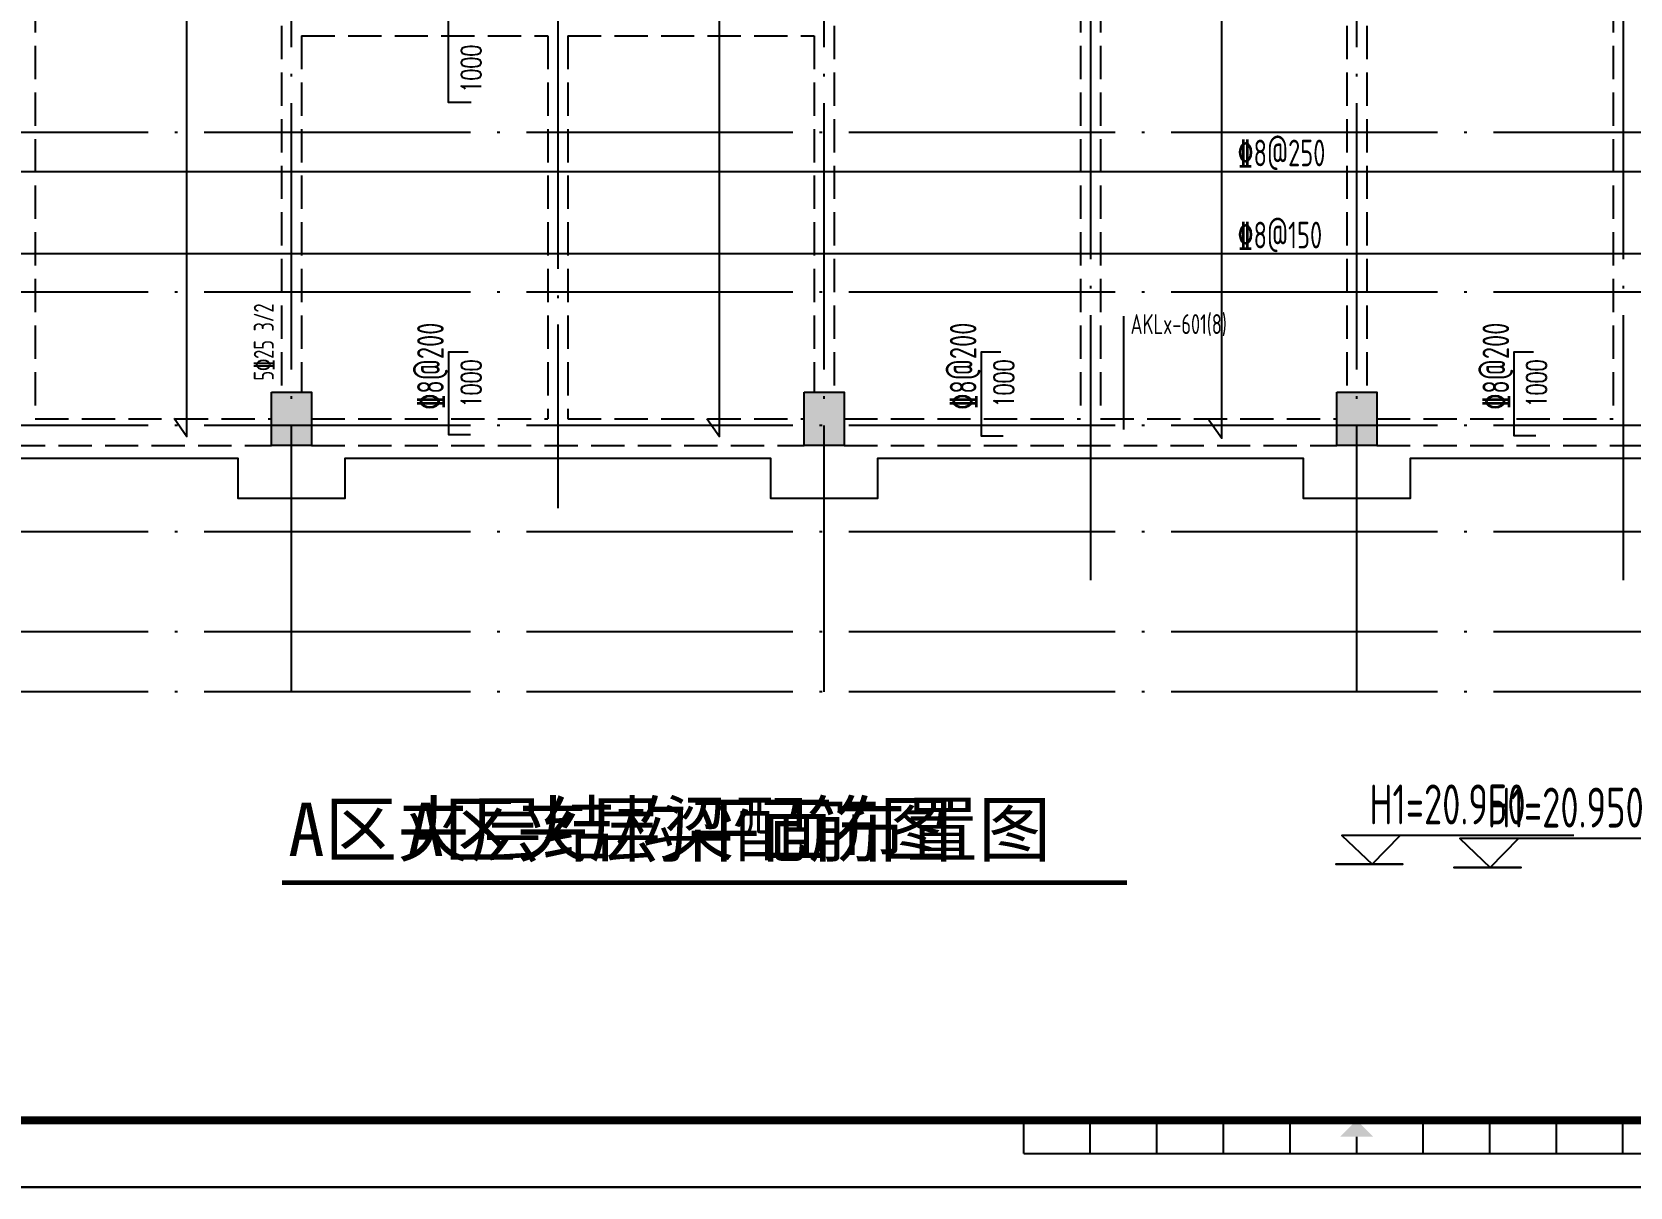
# Model space of a CAD drawing. Header units: millimetres. Extents: x 2998490 to 15040601, y 444546 to 7822218.
# Drawn here: x 14164373 to 14188373, y 7485764 to 7503110 of the extents above; entities that cross this region are included whole.
import ezdxf

# ---------------------------------------------------------------- set-up
doc = ezdxf.new("R2010")
doc.units = ezdxf.units.MM
doc.header["$LTSCALE"] = 2000
doc.linetypes.add('DASH', pattern=[0.35, 0.25, -0.1])
doc.linetypes.add('DOTE', pattern=[2.42, 2, -0.2, 0.02, -0.2])
for name, color, linetype in [('3-AXIS', 3, 'Continuous'), ('3-ban', 84, 'Continuous'), ('3-ban-rein', 1, 'Continuous'), ('3-ban-TEXT', 7, 'Continuous'), ('3-column-DOWN', 232, 'Continuous'), ('3-COLUMN-UP', 2, 'Continuous'), ('3-dote', 43, 'DOTE'), ('3-HATCH', 8, 'Continuous'), ('3-liang-rein-Y', 130, 'Continuous'), ('3-liang-R截面-X', 50, 'Continuous'), ('3-liang-s-1', 44, 'Continuous'), ('3-liang-xu', 120, 'DASH'), ('图框', 7, 'Continuous')]:
    doc.layers.add(name, color=color, linetype=linetype)
doc.styles.add('TJ1', font='tj-romans1.shx', dxfattribs={"width": 0.8, "bigfont": 'tj-hztxt1.shx'})
doc.styles.add('TSSD_Rein', font='Tssdeng.shx', dxfattribs={"width": 0.7, "bigfont": 'hztxt.shx'})
doc.styles.add('黑体', font='SIMHEI.TTF')

# ---------------------------------------------------------------- blocks, each defined once
blk = doc.blocks.new('TJAD_TK_A0')
at = {"layer": '图框'}
for p, q in [((2162, 399.3), (973, 399.3)), ((1517.5, -436.65), (1517.5, -431.65)), ((1527.5, -436.65), (1527.5, -431.65)), ((1537.5, -436.65), (1537.5, -431.65)), ((1547.5, -436.65), (1547.5, -431.65)), ((1557.5, -436.65), (1557.5, -431.65)), ((1577.5, -436.65), (1577.5, -431.65)), ((1587.5, -436.65), (1587.5, -431.65)), ((1597.5, -436.65), (1597.5, -431.65)), ((1607.5, -436.65), (1607.5, -431.65)), ((1517.5, -436.65), (1617.5, -436.65)), ((973, -441.7), (2162, -441.7))]:
    blk.add_line(p, q, dxfattribs=at)
at = {"layer": '图框', "const_width": 1.2}
blk.add_lwpolyline([(2152, -431.7), (2152, 389.3), (998, 389.3), (998, -431.7)], close=True, dxfattribs=at)
at = {"layer": '图框', "const_width": 0.3}
blk.add_lwpolyline([(1567.5, -434.15), (1567.5, -436.65)], dxfattribs=at)
at = {"layer": '图框'}
blk.add_solid([(1570, -434.15), (1565, -434.15), (1567.5, -431.65)], dxfattribs=at)

msp = doc.modelspace()

# ---------------------------------------------------------------- hatches: boundary and pattern name
at = {"layer": '3-HATCH'}
for points in [[(14167970.3, 7497702), (14168570.3, 7497702), (14168570.3, 7496902), (14167970.3, 7496902)], [(14175970.3, 7497702), (14176570.3, 7497702), (14176570.3, 7496902), (14175970.3, 7496902)], [(14183970.3, 7497702), (14184570.3, 7497702), (14184570.3, 7496902), (14183970.3, 7496902)]]:
    msp.add_hatch(color=256, dxfattribs=at).paths.add_polyline_path(points)

# ---------------------------------------------------------------- linework, layer by layer
at = {"layer": '3-AXIS', "color": 15, "linetype": 'DOTE'}
for p, q in [((14168270.3, 7493202), (14168270.3, 7523134.2)), ((14176270.3, 7493202), (14176270.3, 7523134.2)), ((14184270.3, 7493202), (14184270.3, 7523134.2)), ((14214520.3, 7501602), (14134833, 7501602)), ((14214520.3, 7499202), (14134833, 7499202)), ((14214520.3, 7497202), (14134833, 7497202)), ((14214520.3, 7495602), (14134833, 7495602)), ((14214520.3, 7494102), (14134833, 7494102)), ((14214520.3, 7493202), (14134833, 7493202))]:
    msp.add_line(p, q, dxfattribs=at)
at = {"layer": '3-ban'}
msp.add_lwpolyline([(14189304.9, 7490995.3), (14185817.9, 7490995.3), (14186273.7, 7490564), (14185728.7, 7490564), (14186737.4, 7490564), (14186273.7, 7490564), (14186697.6, 7490995.3)], dxfattribs=at)
at = {"layer": '3-ban', "const_width": 70}
msp.add_lwpolyline([(14168125.6, 7490336.9), (14180819.5, 7490336.9)], dxfattribs=at)
at = {"layer": '3-ban-rein'}
for points in [[(14166506.8, 7497309.5), (14166700.2, 7497035.9), (14166700.2, 7507392.3), (14166497.1, 7507162.9)], [(14174506.8, 7497306.8), (14174700.2, 7497033.1), (14174700.2, 7507392.3), (14174497.1, 7507162.9)], [(14182049, 7497284.7), (14182242.4, 7497011), (14182242.4, 7507392.3), (14182039.3, 7507162.9)], [(14170967.8, 7502052), (14170629.8, 7502052), (14170629.8, 7504302), (14170975.8, 7504302)], [(14152126.5, 7500678.2), (14152126.5, 7501016.1), (14214717.7, 7501016.1), (14214717.7, 7500670.1)], [(14152332.3, 7499976.7), (14152058.6, 7499783.3), (14214719.7, 7499783.3), (14214490.4, 7499986.4)], [(14170921.9, 7498302), (14170629.8, 7498302), (14170629.8, 7497064.7), (14170959.1, 7497064.7)], [(14178921.9, 7498302), (14178629.8, 7498302), (14178629.8, 7497042.6), (14178959.1, 7497042.6)], [(14186921.9, 7498302), (14186629.8, 7498302), (14186629.8, 7497047.7), (14186959.1, 7497047.7)]]:
    msp.add_lwpolyline(points, dxfattribs=at)
at = {"layer": '3-column-DOWN'}
for points in [[(14167970.3, 7497702), (14168570.3, 7497702), (14168570.3, 7496902), (14167970.3, 7496902)], [(14175970.3, 7497702), (14176570.3, 7497702), (14176570.3, 7496902), (14175970.3, 7496902)], [(14183970.3, 7497702), (14184570.3, 7497702), (14184570.3, 7496902), (14183970.3, 7496902)]]:
    msp.add_lwpolyline(points, close=True, dxfattribs=at)
at = {"layer": '3-COLUMN-UP'}
for points in [[(14167970.3, 7497702), (14168570.3, 7497702), (14168570.3, 7496902), (14167970.3, 7496902)], [(14175970.3, 7497702), (14176570.3, 7497702), (14176570.3, 7496902), (14175970.3, 7496902)], [(14183970.3, 7497702), (14184570.3, 7497702), (14184570.3, 7496902), (14183970.3, 7496902)]]:
    msp.add_lwpolyline(points, close=True, dxfattribs=at)
at = {"layer": '3-dote'}
for p, q in [((14180270.3, 7523058.4), (14180270.3, 7494876.8)), ((14188270.3, 7523058.4), (14188270.3, 7494876.8)), ((14172270.3, 7522914.4), (14172270.3, 7495959.9))]:
    msp.add_line(p, q, dxfattribs=at)
at = {"layer": '3-liang-R截面-X'}
msp.add_line((14180763.5, 7498840.4), (14180763.5, 7497140), dxfattribs=at)
msp.add_lwpolyline([(14187530.6, 7491042.3), (14184043.6, 7491042.3), (14184499.3, 7490611), (14183954.3, 7490611), (14184963, 7490611), (14184499.3, 7490611), (14184923.2, 7491042.3)], dxfattribs=at)
at = {"layer": '3-liang-R截面-X', "const_width": 70}
msp.add_lwpolyline([(14169917.3, 7490336.9), (14179029.4, 7490336.9)], dxfattribs=at)
at = {"layer": '3-liang-s-1'}
msp.add_lwpolyline([(14191470.3, 7496702), (14185070.3, 7496702), (14185070.3, 7496102), (14183470.3, 7496102), (14183470.3, 7496702), (14177070.3, 7496702), (14177070.3, 7496102), (14175470.3, 7496102), (14175470.3, 7496702), (14169070.3, 7496702), (14169070.3, 7496102), (14167470.3, 7496102), (14167470.3, 7496702), (14161070.3, 7496702)], dxfattribs=at)
at = {"layer": '3-liang-xu'}
for p, q in [((14164420.3, 7507102), (14164420.3, 7497302)), ((14180120.3, 7507102), (14180120.3, 7497302)), ((14180420.3, 7507102), (14180420.3, 7497302)), ((14188120.3, 7507102), (14188120.3, 7497302)), ((14168120.3, 7506702), (14168120.3, 7497702)), ((14176420.3, 7506702), (14176420.3, 7497702)), ((14184120.3, 7506702), (14184120.3, 7497702)), ((14184420.3, 7506702), (14184420.3, 7497702)), ((14168420.3, 7503052), (14168420.3, 7497702)), ((14168420.3, 7503052), (14172120.3, 7503052)), ((14172120.3, 7503052), (14172120.3, 7497302)), ((14172420.3, 7503052), (14176120.3, 7503052)), ((14172420.3, 7503052), (14172420.3, 7497302)), ((14176120.3, 7503052), (14176120.3, 7497702)), ((14164420.3, 7497302), (14167970.3, 7497302)), ((14168570.3, 7497302), (14172120.3, 7497302)), ((14172420.3, 7497302), (14175970.3, 7497302)), ((14176570.3, 7497302), (14180120.3, 7497302)), ((14180420.3, 7497302), (14183970.3, 7497302)), ((14184570.3, 7497302), (14188120.3, 7497302)), ((14160570.3, 7496902), (14167970.3, 7496902)), ((14168570.3, 7496902), (14175970.3, 7496902)), ((14176570.3, 7496902), (14183970.3, 7496902)), ((14184570.3, 7496902), (14191970.3, 7496902))]:
    msp.add_line(p, q, dxfattribs=at)

# ---------------------------------------------------------------- block references
at = {"layer": '图框', "xscale": 100, "yscale": 100, "zscale": 100}
for p in [(14027517.1, 7529933.9), (14027517.1, 7445833.9)]:
    msp.add_blockref('TJAD_TK_A0', p, dxfattribs=at)

# ---------------------------------------------------------------- texts
at = {"layer": '3-ban', "style": 'TSSD_Rein', "width": 0.7}
for s, rotation, p in [('%%1328@250', 359.99419, (14182479.1, 7501093.2, -5065)), ('%%1328@150', 359.99419, (14182479.1, 7499860.3, -5065)), ('%%1328@200', 90.00581, (14170557.6, 7497438, -5065)), ('%%1328@200', 90.00581, (14178557.6, 7497438, -5065)), ('%%1328@200', 90.00581, (14186557.6, 7497438, -5065))]:
    msp.add_text(s, height=400, rotation=rotation, dxfattribs=at).set_placement(p)
at = {"layer": '3-ban', "style": '黑体'}
msp.add_text('A区夹层结构平面布置图', height=800, dxfattribs=at).set_placement((14168221.5, 7490736.9))
at = {"layer": '3-ban', "style": 'TSSD_Rein', "width": 0.7}
msp.add_text('H1=20.950', height=600, dxfattribs=at).set_placement((14186233.2, 7491162.5))
at = {"layer": '3-ban-TEXT', "style": 'TJ1', "width": 0.7}
for p in [(14171119.7, 7502198.9), (14171119.7, 7497471.9), (14179119.7, 7497471.9), (14187119.7, 7497471.9)]:
    msp.add_text('1000', height=300, rotation=90, dxfattribs=at).set_placement(p)
at = {"layer": '3-liang-rein-Y', "style": 'TSSD_Rein', "width": 0.7}
msp.add_text('5%%13225 3/2', height=300, rotation=90, dxfattribs=at).set_placement((14168004.7, 7497875.3))
at = {"layer": '3-liang-R截面-X', "style": 'TSSD_Rein', "width": 0.7}
for s, height, p in [('AKLx-601(8)', 300, (14180871.6, 7498572.7)), ('H1=20.950', 600, (14184458.8, 7491209.5))]:
    msp.add_text(s, height=height, dxfattribs=at).set_placement(p)
at = {"layer": '3-liang-R截面-X', "style": '黑体'}
msp.add_text('A区夹层梁配筋图', height=800, dxfattribs=at).set_placement((14170013.2, 7490736.9))

doc.saveas('drawing.dxf')
